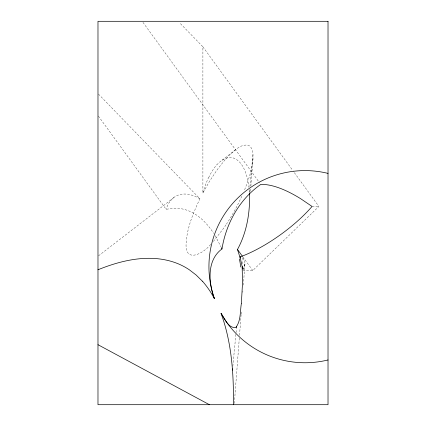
<?xml version="1.0" encoding="UTF-8"?>
<svg xmlns="http://www.w3.org/2000/svg" width="426" height="426" viewBox="0 0 426 426"><rect width="100%" height="100%" fill="white"/><g stroke="black" fill="none" stroke-linecap="round" stroke-linejoin="round"><path stroke-width="0.32" stroke-dasharray="2.13 1.6" d="M250.877 186.008L252.964 159.015C253.119 154.659 253.326 149.233 249.727 146.07A5.352 5.352 0 0 0 248.246 145.266C240.834 143.754 234.779 150.495 229.768 154.819A101.313 101.313 0 0 0 223.634 161.534L218.474 168.046A162.663 162.663 0 0 0 216.445 170.837L209.443 181.455L202.893 192.935L202.893 46.801L179.729 22.892M234.348 403.379L239.327 337.94M239.529 335.299L241.089 314.809M241.137 314.148L241.393 310.842M242.799 292.332L242.9 291.011M243.352 285.063L245.014 263.252L244.535 260.59L243.065 258.55A63.809 20.507 -36 0 0 241.143 257.325M250.467 191.274L250.674 188.638M252.964 159.015C252.022 170.155 248.251 180.832 244.05 191.114M232.852 366.216L235.977 333.249M236.041 332.589L236.419 328.632M242.57 263.811L243.065 258.55M249.45 192.898L249.636 189.309M249.886 186.7L252.98 154.095M243.241 269.386L244.439 266.554L245.014 263.252A45.422 14.596 -36 0 1 243.741 268.455L243.283 269.466M98.433 94.071L199.906 198.798C193.292 212.824 187.051 227.596 186.119 243.257C184.687 263.864 203.75 253.491 210.939 244.061M213.394 241.404L223.975 227.825A181.396 181.396 0 0 0 226.494 224.092M216.759 164.937C220.279 161.012 225.019 157.391 230.546 157.535A14.734 12.759 -90 0 1 233.528 158.057C241.068 160.794 244.599 168.904 246.75 176.044A55.263 47.856 -90 0 1 247.644 179.532L248.981 187.483M242.761 270.521L252.772 270.521L318.904 206.445L293.125 170.97M222.09 160.219L236.728 148.844M98.507 255.845L175.139 196.61M98.369 116.08L166.092 209.278L173.606 208.239A48.111 41.668 -90 0 1 190.981 211.86C200.545 216.483 207.973 224.55 213.682 233.352M312.061 206.445L318.904 206.445M199.906 198.798C192.786 194.512 183.249 191.87 175.587 196.338A119.786 45.88 45.9 0 0 171.465 199.693L169.271 202.499A163.477 62.617 45.9 0 0 166.103 209.283M202.893 46.801L292.731 170.432M142.971 22.376L259.567 182.829M242.836 256.851L252.772 270.521M215.194 235.764L221.158 247.139M249.194 189.495L249.391 191.918M202.925 192.951A86.196 74.651 90 0 1 208.548 177.61M241.787 196.258A204.895 204.895 0 0 1 226.478 224.081M208.66 177.679A55.263 47.861 90 0 1 216.69 164.862"/><path stroke-width="0.64" d="M233.416 404.7C233.773 373.953 231.712 342.509 221.067 313.408A96.079 96.079 0 0 0 328.02 359.959M241.345 303.568L242.559 282.395L242.16 267.421M241.34 303.669C240.035 311.47 240.994 320.709 235.961 327.274A37.536 10.394 72.5 0 1 235.653 327.519C228.208 328.355 224.758 318.382 221.067 313.408M232.474 370.173L232.601 368.852M236.478 327.972L236.606 326.651M242.192 267.757L242.319 266.442M240.131 257.826L237.49 249.487C246.745 232.452 250.2 212.627 249.476 193.388M240.424 257.932L240.094 256.905A69.662 22.386 -36 0 0 312.061 206.445L300.708 198.74A94.929 36.359 45.9 0 0 260.744 184.442A96.047 83.176 -90 0 0 221.967 248.954C206.605 260.174 208.57 282.587 214.358 298.498A96.079 96.079 0 0 1 328.02 173.393M97.98 269.77C123.151 259.525 152.449 253.076 178.521 263.928A64.938 64.938 0 0 1 189.368 269.812L196.098 274.994L202.387 281.213M97.98 344.698L209.422 404.7M237.49 249.487L242.453 256.324M221.429 247.74L221.967 248.954M202.435 281.171A89.604 89.604 0 0 1 214.31 298.525M239.337 258.928A28.26 13.525 86.8 0 1 240.679 266.985M240.083 256.91A63.809 20.507 -36 0 1 240.525 257.064M240.142 257.837A164.713 63.091 45.9 0 1 242.538 269.062M328.02 21.3L97.98 21.3L97.98 404.7L328.02 404.7L328.02 21.3"/></g></svg>
